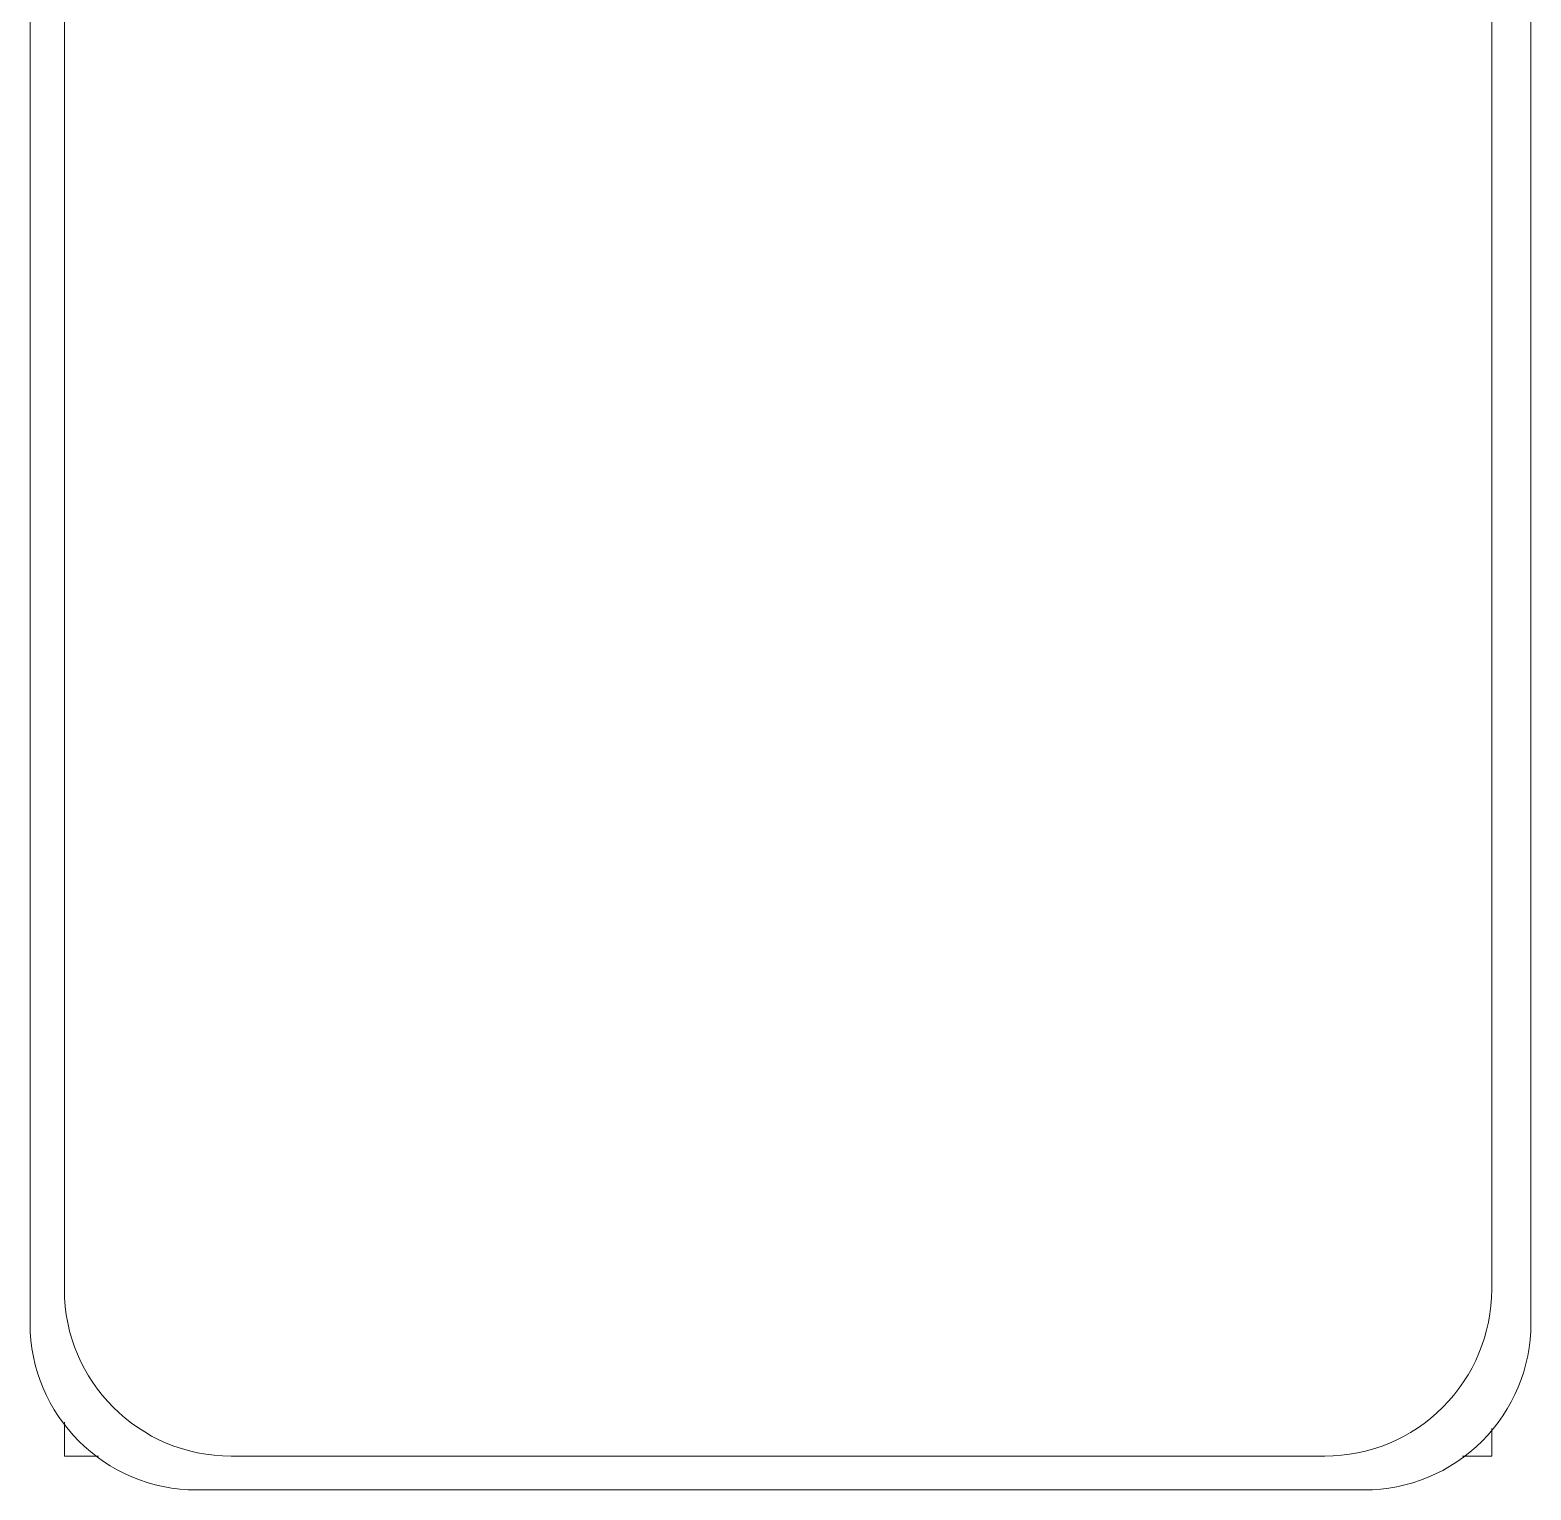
# Model space of a CAD drawing. Header units: inches. Extents: x -772 to 6765, y -813 to 4093.
# Drawn here: x 2769.14 to 2814.86, y 304.5 to 348.97 of the extents above; entities that cross this region are included whole.
import ezdxf

# ---------------------------------------------------------------- set-up
doc = ezdxf.new("R2010")
doc.units = ezdxf.units.IN
doc.header["$MEASUREMENT"] = 0
doc.layers.add('Q-SPCQ', color=91, linetype='Continuous', lineweight=18)

# ---------------------------------------------------------------- blocks, each defined once
blk = doc.blocks.new('MED-PNT-MSA1 - HASTA YEMEK MASASI - Type 1-997321-ICU-01-PLN')
at = {"layer": 'Q-SPCQ'}
for p, q in [((17.78, 45.5), (-17.78, 45.5)), ((-21.813, 43.438), (-21.813, 44.469)), ((-20.776, 44.469), (-21.813, 44.469)), ((-16.733, 44.469), (16.583, 44.469)), ((21.663, 44.469), (20.776, 44.469)), ((21.663, 44.469), (21.663, 43.632)), ((-22.86, 40.42), (-22.86, -40.86)), ((22.86, -40.86), (22.86, 40.42)), ((-21.813, -39.59), (-21.813, 39.389)), ((21.663, 39.389), (21.663, -39.59)), ((16.583, -44.67), (-16.733, -44.67)), ((-17.78, -45.94), (17.78, -45.94))]:
    blk.add_line(p, q, dxfattribs=at)
for centre, start, end in [((-17.78, 40.42), 90, 180), ((17.78, 40.42), 360, 90), ((-16.733, 39.389), 90, 180), ((16.583, 39.389), 360, 90), ((-16.733, -39.59), 180, 270), ((16.583, -39.59), 270, 360), ((-17.78, -40.86), 180, 270), ((17.78, -40.86), 270, 360)]:
    blk.add_arc(centre, 5.08, start, end, dxfattribs=at)

msp = doc.modelspace()

# ---------------------------------------------------------------- block references
at = {"layer": 'Q-SPCQ', "extrusion": (0, 0, -1), "zscale": -1, "rotation": 180}
msp.add_blockref('MED-PNT-MSA1 - HASTA YEMEK MASASI - Type 1-997321-ICU-01-PLN', (-2792, 350), dxfattribs=at)

doc.saveas('drawing.dxf')
